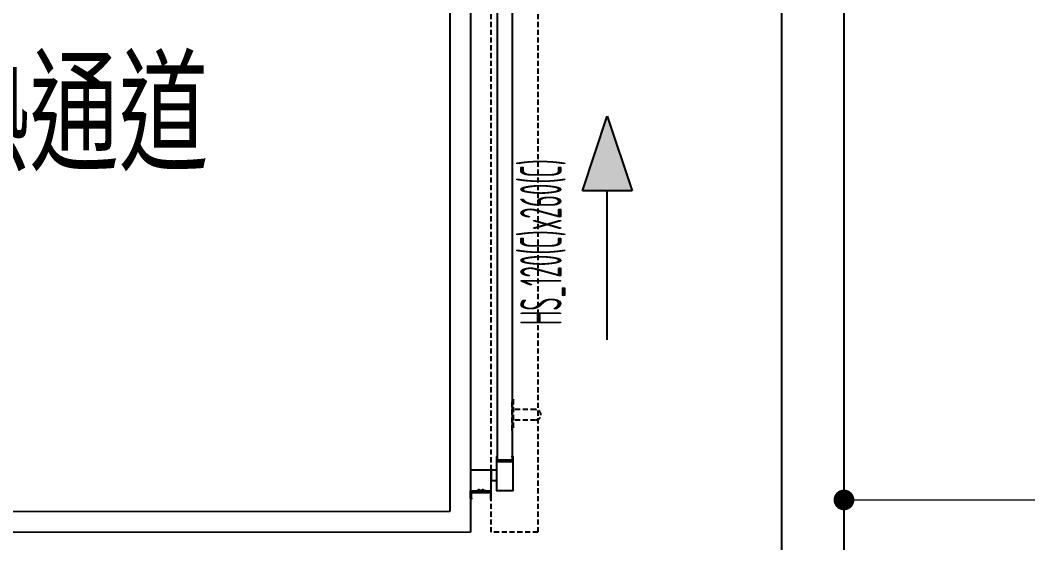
# Model space of a CAD drawing. Extents: x 225000 to 2157367, y 208400 to 840900.
# Drawn here: x 509590 to 512019, y 392777 to 394038 of the extents above; entities that cross this region are included whole.
import ezdxf
from ezdxf.enums import TextEntityAlignment as Align

# ---------------------------------------------------------------- set-up
doc = ezdxf.new("R2010")
doc.units = 0
doc.header["$LTSCALE"] = 10
doc.linetypes.add('XFDP20-DC-PH1$0$HIDDEN2', pattern=[0.1875, 0.125, -0.0625])
for name, color, linetype in [('Data Center Layout_L20$0$MACHINE-DIM', 252, 'Continuous'), ('XFDP20-DC-PH1$0$A-Door (PH1)', 2, 'Continuous'), ('XFDP20-DC-PH1$0$A-W-P3 (PH1)', 2, 'Continuous')]:
    doc.layers.add(name, color=color, linetype=linetype)
doc.layers.add('Data Center Layout_L20$0$STEEL1', color=252, linetype='Continuous', lineweight=0)
doc.styles.add('Data Center Layout_L20$0$型式1', font='simplex.shx', dxfattribs={"width": 0.68, "bigfont": 'chineset.shx'})
doc.styles.add('XFDP20-DC-PH1$0$AA-TXT', font='isocp.shx', dxfattribs={"width": 0.8, "bigfont": 'china.shx'})
doc.styles.add('XFM2Q20-DC$0$XOL30-HVAC-EQ-L194205$0$Standard', font='txt.shx', dxfattribs={"width": 0.8, "bigfont": 'chineset.shx'})
doc.dimstyles.new('Data Center Layout_L20$0$DIM-50-00', dxfattribs={"dimscale": 0, "dimtxt": 150, "dimasz": 50, "dimexe": 0, "dimexo": 0.1, "dimgap": 50, "dimtad": 1, "dimdec": 1, "dimdsep": 46, "dimtxsty": 'Data Center Layout_L20$0$型式1', "dimblk": 'Data Center Layout_L20$0$_Dot', "dimcen": 0, "dimclrd": 256, "dimclre": 256, "dimclrt": 256, "dimadec": 0, "dimazin": 0, "dimtfac": 0.8, "dimtdec": 1, "dimtmove": 2, "dimatfit": 3, "dimldrblk": 'Data Center Layout_L20$0$_ArchTick', "dimfxl": 1, "dimtolj": 1, "dimlwd": 13, "dimlwe": 9, "dimarcsym": 0})

# ---------------------------------------------------------------- blocks, each defined once
blk = doc.blocks.new('Data Center Layout_L20$0$_Dot')
at = {"layer": 'Data Center Layout_L20$0$MACHINE-DIM', "color": 0, "lineweight": -2}
blk.add_line((-0.5, 0), (-1, 0), dxfattribs=at)
at = {"layer": 'Data Center Layout_L20$0$MACHINE-DIM', "color": 0, "const_width": 0.5}
blk.add_lwpolyline([(-0.25, 0, 1), (0.25, 0, 1)], format="xyb", close=True, dxfattribs=at)
blk = doc.blocks.new('*D61')
at = {"layer": 'Data Center Layout_L20$0$STEEL1', "lineweight": 9, "transparency": 16777216}
for p, q in [((511575.6, 193316.6), (511575.6, 192880.4)), ((512775.6, 193316.6), (512775.6, 192880.4))]:
    blk.add_line(p, q, dxfattribs=at)
at = {"layer": 'Data Center Layout_L20$0$STEEL1', "lineweight": 13, "transparency": 16777216}
blk.add_line((511625.6, 192880.4), (512725.6, 192880.4), dxfattribs=at)
at = {"layer": 'DEFPOINTS', "color": 0, "transparency": 16777216}
for p in [(511575.6, 193316.7), (512775.6, 193316.7), (512775.6, 192880.4)]:
    blk.add_point(p, dxfattribs=at)
at = {"layer": 'Data Center Layout_L20$0$STEEL1', "lineweight": 13, "transparency": 16777216, "xscale": 50, "yscale": 50, "zscale": 50, "rotation": 180}
blk.add_blockref('Data Center Layout_L20$0$_Dot', (511575.6, 192880.4), dxfattribs=at)
at = {"layer": 'Data Center Layout_L20$0$STEEL1', "lineweight": 13, "transparency": 16777216, "xscale": 50, "yscale": 50, "zscale": 50}
blk.add_blockref('Data Center Layout_L20$0$_Dot', (512775.6, 192880.4), dxfattribs=at)
at = {"layer": 'Data Center Layout_L20$0$STEEL1', "transparency": 16777216, "insert": (512175.6, 192055.4), "char_height": 500, "attachment_point": 5, "style": 'Data Center Layout_L20$0$型式1'}
blk.add_mtext('\\A1;1200', dxfattribs=at)
blk = doc.blocks.new('Data Center Layout_L20$0$_ArchTick')
at = {"layer": 'Data Center Layout_L20$0$MACHINE-DIM', "color": 0, "const_width": 0.15}
blk.add_lwpolyline([(-0.5, -0.5), (0.5, 0.5)], dxfattribs=at)
blk = doc.blocks.new('XFDP20-DC-PH1$0$GA2606')
blk.add_lwpolyline([(-13.2, 1), (-13.2, 0), (-15.7, 0), (-16, 0.3), (-16.3, 0), (-19.2, 0, -0.902738), (-19.3, 0.6), (-9.6, 2.6, 0.298217), (-8.7, 2), (-2.5, 2, 0.414214), (-1.5, 3), (-1.5, 18), (-2, 18), (-2, 19.8, -0.668179), (-1.7, 19.9), (0, 18.3), (0, 0), (-0.3, 0), (-2, 0)], format="xyb", close=True)
blk = doc.blocks.new('XFDP20-DC-PH1$0$Door-120x000_HS')
blk.add_hatch(color=256).paths.add_polyline_path([(32.1, 30.45), (50.1, 36.45), (50.1, 24.45)])
for p, q in [((32.1, 30.45, 0), (50.1, 36.45, 0)), ((50.1, 36.45, 0), (50.1, 24.45, 0)), ((50.1, 24.45, 0), (32.1, 30.45, 0)), ((86.1, 30.45, 0), (50.1, 30.45, 0))]:
    blk.add_line(p, q)
at = {"color": 1, "linetype": 'XFDP20-DC-PH1$0$HIDDEN2'}
for p, q in [((102.91, 13.2), (102.91, 7.75)), ((105.41, 13.2), (105.41, 7.75))]:
    blk.add_line(p, q, dxfattribs=at)
at = {"color": 9, "linetype": 'XFDP20-DC-PH1$0$HIDDEN2'}
blk.add_lwpolyline([(-135, 13.76), (132.5, 13.76), (132.5, 2.5), (-135, 2.5)], close=True, dxfattribs=at)
for points in [[(4.94, 3.98), (4.94, 7.55), (115.06, 7.55), (115.06, 3.98)], [(122.5, 2.5), (117.5, 2.5), (117.5, -2.5), (122.5, -2.5)]]:
    blk.add_lwpolyline(points, close=True)
at = {"color": 1, "linetype": 'XFDP20-DC-PH1$0$HIDDEN2'}
blk.add_lwpolyline([(100.41, 7.75), (107.91, 7.75), (107.91, 7.55), (100.41, 7.55)], close=True, dxfattribs=at)
for points in [[(122.47, 3.82), (114.24, 3.82, -0.158507), (114.22, 3.83), (114.11, 3.91, -0.72636), (114.13, 3.96), (114.28, 3.96, -0.414214), (114.3, 3.94, 0.414214), (114.32, 3.92), (115.03, 3.92, 0.414214), (115.06, 3.95), (115.06, 4.39, -0.414214), (115.09, 4.42), (115.13, 4.42, -0.414214), (115.16, 4.39), (115.16, 3.95, 0.414214), (115.19, 3.92), (115.35, 3.92, 0.414214), (115.38, 3.95), (115.38, 5.73), (115.41, 5.76), (115.38, 5.79), (115.38, 7.57, 0.414214), (115.35, 7.6), (115.19, 7.6, 0.414214), (115.16, 7.57), (115.16, 7.13, -0.414214), (115.13, 7.1), (115.09, 7.1, -0.414214), (115.06, 7.13), (115.06, 7.57, 0.414214), (115.03, 7.6), (114.32, 7.6, 0.414214), (114.3, 7.58), (114.3, 7.58, -0.414214), (114.28, 7.56), (114.13, 7.56, -0.72636), (114.11, 7.61), (114.22, 7.69, -0.158507), (114.24, 7.7), (122.47, 7.7, -0.414214), (122.5, 7.67), (122.5, 3.85, -0.414214)], [(122.3, -0.53, -0.070096), (122.29, -0.53, -0.334236), (122.2, -0.54, -0.795363), (122.25, -0.35), (122.56, -0.35, 0.414214), (122.66, -0.25), (122.66, 0.25, 0.414214), (122.56, 0.35), (122.25, 0.35, -0.795363), (122.2, 0.54, -0.334236), (122.29, 0.53, -0.070096), (122.3, 0.53, -0.06212), (122.3, 0.53, 0.357966), (122.33, 0.5, 0.114149), (122.34, 0.5), (122.46, 0.58, -0.520559), (122.48, 0.57, 0.09816), (122.49, 0.55, 0.704497), (122.56, 0.57, -0.231019), (122.68, 0.76, 0.259663), (122.72, 0.83), (122.72, 1.54, -0.250846), (122.66, 1.61, -0.148829), (122.66, 1.64), (122.77, 1.93, -0.835879), (122.96, 1.9), (122.96, -1.9, -0.835879), (122.77, -1.93), (122.66, -1.64, -0.148829), (122.66, -1.61, -0.250846), (122.72, -1.54), (122.72, -0.83, 0.259663), (122.68, -0.76, -0.231019), (122.56, -0.57, 0.704497), (122.49, -0.55, 0.09816), (122.48, -0.57, -0.520559), (122.46, -0.58), (122.34, -0.5, 0.114149), (122.33, -0.5, 0.357966), (122.3, -0.53, -0.06212)]]:
    blk.add_lwpolyline(points, format="xyb", close=True)
at = {"ltscale": 5}
blk.add_lwpolyline([(117.5, 2.5), (119.97, 2.5), (119.97, 3.82), (117.5, 3.82)], close=True, dxfattribs=at)
at = {"color": 1, "linetype": 'XFDP20-DC-PH1$0$HIDDEN2'}
blk.add_arc((104.16, 13.23), 1.25, 0, 180, dxfattribs=at)
at = {"yscale": 0.09999999999990905, "rotation": 270}
for p, xscale, zscale in [((122.5, 2.5), -0.09999999999990905, 0.1), ((122.5, -2.5), 0.09999999999990905, 0.09999999999990905)]:
    blk.add_blockref('XFDP20-DC-PH1$0$GA2606', p, dxfattribs=dict(at, xscale=xscale, zscale=zscale))
at = {"color": 9, "style": 'XFDP20-DC-PH1$0$AA-TXT', "width": 0.45}
blk.add_attdef('120x240', text='', height=10, dxfattribs=at).set_placement((62.5, 14.43), align=Align.MIDDLE)
blk = doc.blocks.new('XFDP20-DC-PH1')
at = {"layer": 'XFDP20-DC-PH1$0$A-W-P3 (PH1)'}
for p, q in [((510625.6, 194102.3, 0), (510625.6, 192852.3, 0)), ((510675.6, 194102.3, 0), (510675.6, 192802.3, 0)), ((510625.6, 192852.3, 0), (506750.6, 192851.3, 0)), ((510675.6, 192802.3, 0), (506700.6, 192801.3, 0))]:
    blk.add_line(p, q, dxfattribs=at)
at = {"layer": 'XFDP20-DC-PH1$0$A-Door (PH1)'}
ref = blk.add_blockref('XFDP20-DC-PH1$0$Door-120x000_HS', (510700.6, 194127.3, 0), dxfattribs=dict(at, xscale=10, yscale=10, zscale=10, rotation=270))
ref.add_attrib('120x240', 'HS_120(C)x260(C)', dxfattribs={"layer": '0', "color": 9, "height": 100, "rotation": 90, "style": 'XFDP20-DC-PH1$0$AA-TXT', "width": 0.45}).set_placement((510844.9, 193502.3, 0), align=Align.MIDDLE)
blk = doc.blocks.new('XFM2Q20-DC')
at = {"color": 53, "style": 'XFM2Q20-DC$0$XOL30-HVAC-EQ-L194205$0$Standard', "width": 0.8}
blk.add_text('NVR Room 熱通道', height=269.575, dxfattribs=at).set_placement((507626.1, 193673.8, 0))
blk = doc.blocks.new('Data Center Layout_L20')
blk.add_lwpolyline([(511825.59, 197402.31), (511975.59, 197402.31), (511975.59, 194852.31), (511575.59, 194852.31), (511575.59, 188502.31), (511425.59, 188502.31), (511425.59, 195002.31), (511825.59, 195002.31)], close=True)
at = {"layer": 'Data Center Layout_L20$0$STEEL1'}
dim = blk.add_linear_dim(base=(512775.59, 192880.4), p1=(511575.59, 193316.65), p2=(512775.59, 193316.65), dimstyle='Data Center Layout_L20$0$DIM-50-00', override={"dimscale": 1, "dimtxt": 500}, dxfattribs=at)
dim.commit()
dim.dimension.update_dxf_attribs({"geometry": '*D61', "text_midpoint": (512175.59, 192055.4)})

msp = doc.modelspace()

# ---------------------------------------------------------------- block references
for name in ['Data Center Layout_L20', 'XFDP20-DC-PH1', 'XFM2Q20-DC']:
    msp.add_blockref(name, (0, 200000))

doc.saveas('drawing.dxf')
